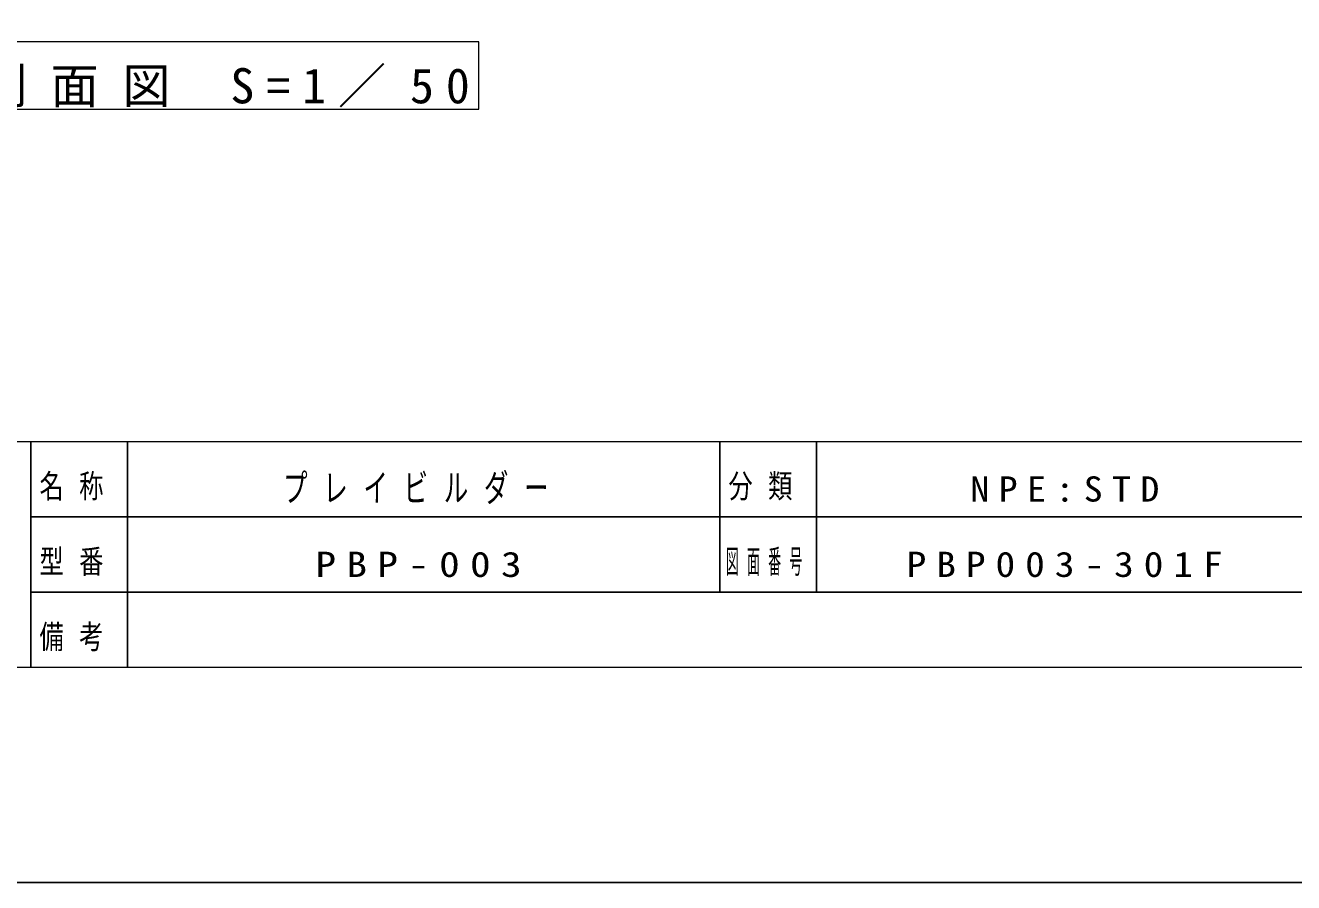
# Model space of a CAD drawing. Units: millimetres on the paper. Extents: x 6 to 426, y -5 to 292.
# Drawn here: x 165.5 to 283.3, y -5 to 74.7 of the extents above; entities that cross this region are included whole.
import ezdxf

# ---------------------------------------------------------------- set-up
doc = ezdxf.new("R2010")
doc.units = ezdxf.units.MM
for name, color, linetype, lineweight in [('0_2', 7, 'Continuous', 13), ('2D', 7, 'Continuous', 13), ('FMT', 57, 'Continuous', 13), ('TEXT', 2, 'Continuous', 25)]:
    doc.layers.add(name, color=color, linetype=linetype, lineweight=lineweight)
doc.layers.add('FMT-TXT', color=2, linetype='Continuous')
doc.styles.add('ＭＳ ゴシック', font='')
doc.styles.get('ＭＳ ゴシック').set_extended_font_data('MS Gothic')

msp = doc.modelspace()

# ---------------------------------------------------------------- linework, layer by layer
at = {"layer": '0_2'}
for p, q in [((207.637, 73.119), (161.416, 73.119)), ((207.637, 66.879), (207.637, 73.119)), ((161.416, 66.879), (207.637, 66.879))]:
    msp.add_line(p, q, dxfattribs=at)
at = {"layer": '0_2', "color": 57}
msp.add_line((28, 36), (403, 36), dxfattribs=at)
at = {"layer": '0_2', "color": 4, "lineweight": 25}
for p, q in [((166, 36), (166, 15)), ((230, 36), (230, 22)), ((166, 29), (306, 29)), ((166, 22), (306, 22))]:
    msp.add_line(p, q, dxfattribs=at)
at = {"layer": '0_2', "color": 20, "lineweight": 25}
for p, q in [((175, 36), (175, 15)), ((239, 36), (239, 22))]:
    msp.add_line(p, q, dxfattribs=at)
at = {"layer": '0_2', "color": 57}
msp.add_lwpolyline([(28, 15), (28, 272), (403, 272), (403, 15)], close=True, dxfattribs=at)
at = {"layer": '2D'}
for p, q in [((425.5, -5), (5.5, -5)), ((5.5, -5), (425.5, -5)), ((425.5, -5), (5.5, -5))]:
    msp.add_line(p, q, dxfattribs=at)
at = {"layer": 'FMT'}
msp.add_lwpolyline([(28, 15), (28, 272), (403, 272), (403, 15)], close=True, dxfattribs=at)

# ---------------------------------------------------------------- texts
at = {"layer": '0_2', "color": 2, "char_height": 2.199, "attachment_point": 8, "style": 'ＭＳ ゴシック'}
for s, insert in [('\\T1.64;\\W0.75;名称', (170.5, 30.5)), ('\\T1.64;\\W0.75;分類', (234.5, 30.5)), ('\\T1.64;\\W0.75;型番', (170.5, 23.5)), ('\\T1.64;\\W0.4;図面番号', (234.5, 23.5)), ('\\T1.64;\\W0.75;備考', (170.5, 16.5))]:
    msp.add_mtext(s, dxfattribs=dict(at, insert=insert))
at = {"layer": 'FMT-TXT', "attachment_point": 8, "style": 'ＭＳ ゴシック'}
for s, insert, char_height in [('\\T1.64;\\W0.65;プレイビルダー', (202.5, 30.167), 2.566), ('\\T1.5;\\W1.1;NPE:STD', (262.5, 30.367), 2.346), ('\\T1.5;\\W1.2;PBP-003', (202.5, 23.367), 2.346), ('\\T1.5;\\W1.15;PBP003-301F', (262.5, 23.367), 2.346)]:
    msp.add_mtext(s, dxfattribs=dict(at, insert=insert, char_height=char_height))
at = {"layer": 'TEXT', "insert": (184.527, 67.028), "char_height": 3.267, "attachment_point": 8, "style": 'ＭＳ ゴシック'}
msp.add_mtext('\\T1.5;側面図\\~S=1／50', dxfattribs=at)

doc.saveas('drawing.dxf')
